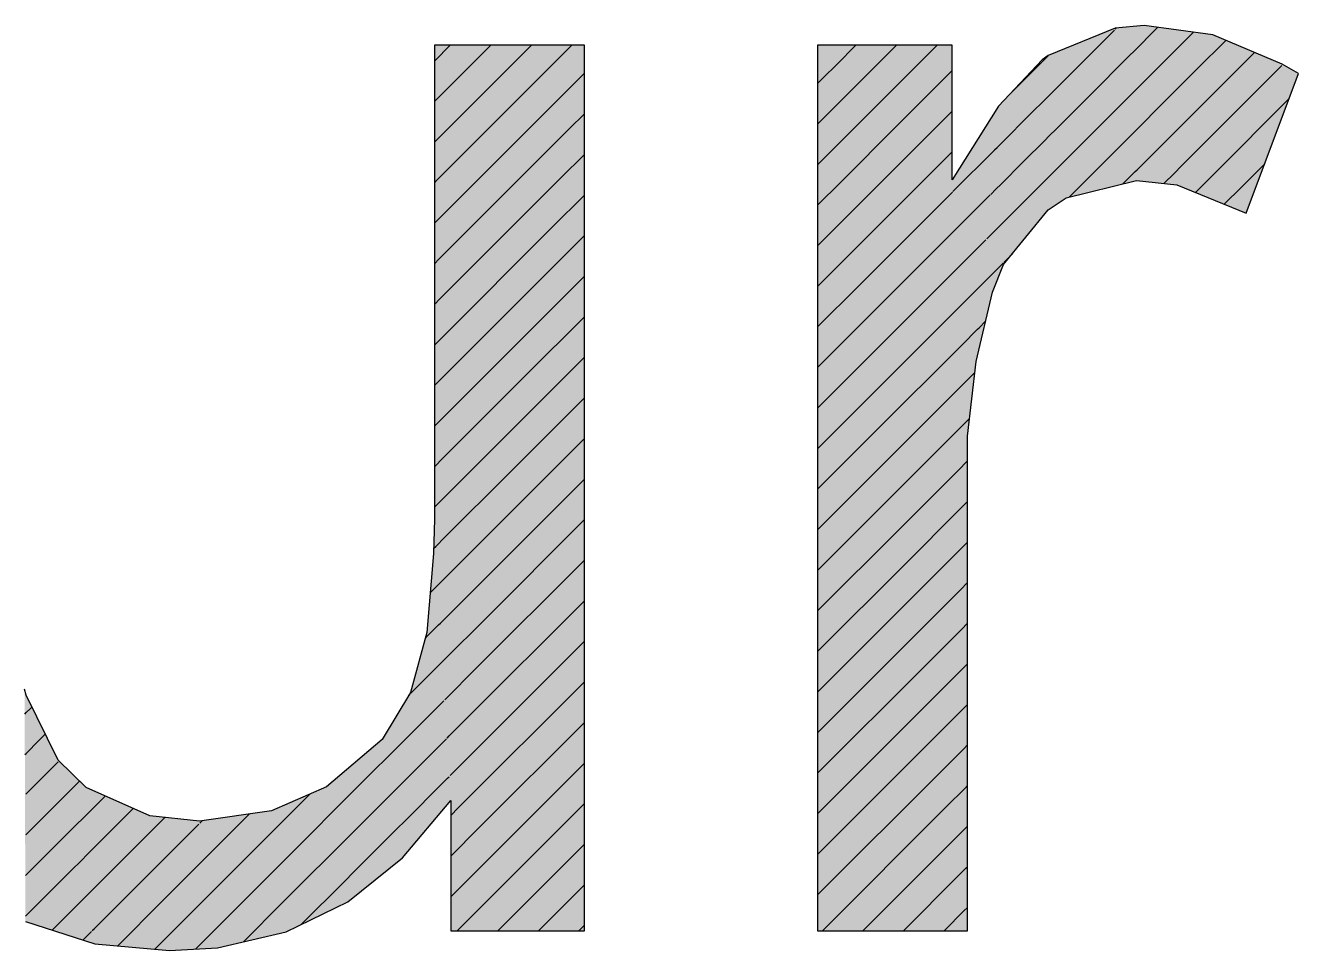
# Model space of a CAD drawing. Extents: x 0 to 13080, y 0 to 6750.
# Drawn here: x 12416.13 to 12432.77, y 1023.25 to 1035.34 of the extents above; entities that cross this region are included whole.
import ezdxf

# ---------------------------------------------------------------- set-up
doc = ezdxf.new("R2010")
doc.units = 0
doc.header["$MEASUREMENT"] = 0
doc.layers.add('MTH-CARIMBO-TXT1', color=1, linetype='CONTINUOUS')

msp = doc.modelspace()

# ---------------------------------------------------------------- linework, layer by layer
at = {"layer": 'MTH-CARIMBO-TXT1', "linetype": 'Continuous'}
for p, q in [((12429.55423, 1034.471846), (12430.360762, 1035.278378)), ((12430.370631, 1035.288246), (12430.388849, 1035.306464)), ((12430.783547, 1035.170832), (12430.926611, 1035.313897)), ((12430.873513, 1034.730469), (12431.392836, 1035.249791)), ((12421.474948, 1034.877845), (12421.677632, 1035.080528)), ((12421.486144, 1034.358711), (12422.207962, 1035.080528)), ((12421.49734, 1033.839576), (12422.738292, 1035.080528)), ((12421.508536, 1033.320442), (12423.268622, 1035.080528)), ((12426.730348, 1034.829944), (12426.980933, 1035.080528)), ((12426.995513, 1034.564779), (12427.511263, 1035.080528)), ((12427.260678, 1034.299614), (12428.041593, 1035.080528)), ((12430.435942, 1034.823228), (12430.738787, 1035.126072)), ((12430.738787, 1035.126072), (12430.783547, 1035.170832)), ((12431.684133, 1035.010758), (12431.81667, 1035.143295)), ((12429.416807, 1034.864753), (12429.49424, 1034.942186)), ((12431.569245, 1034.89587), (12431.684133, 1035.010758)), ((12431.767869, 1034.564165), (12432.190207, 1034.986502)), ((12426.552366, 1034.651962), (12426.730348, 1034.829944)), ((12427.525843, 1034.034449), (12428.239142, 1034.747748)), ((12428.96903, 1034.416976), (12429.409701, 1034.857646)), ((12430.146374, 1034.533659), (12430.435942, 1034.823228)), ((12430.96348, 1034.290105), (12431.569245, 1034.89587)), ((12431.851606, 1034.117571), (12432.548933, 1034.814898)), ((12421.519731, 1032.801308), (12423.352638, 1034.634215)), ((12423.352638, 1034.634215), (12423.431668, 1034.713244)), ((12426.479763, 1034.579359), (12426.552366, 1034.651962)), ((12430.711037, 1034.567993), (12430.873513, 1034.730469)), ((12426.629194, 1034.19846), (12426.995513, 1034.564779)), ((12429.49424, 1034.411856), (12429.55423, 1034.471846)), ((12429.613786, 1034.001072), (12430.146374, 1034.533659)), ((12430.501254, 1034.358209), (12430.711037, 1034.567993)), ((12431.401773, 1034.198068), (12431.767869, 1034.564165)), ((12421.470577, 1034.343143), (12421.486144, 1034.358711)), ((12426.706022, 1033.744957), (12427.260678, 1034.299614)), ((12429.286686, 1034.204301), (12429.437205, 1034.35482)), ((12429.437205, 1034.35482), (12429.49424, 1034.411856)), ((12429.931985, 1033.78894), (12430.501254, 1034.358209)), ((12430.683287, 1034.009913), (12430.96348, 1034.290105)), ((12432.380192, 1034.115827), (12432.641693, 1034.377328)), ((12423.238526, 1033.989772), (12423.431668, 1034.182914)), ((12426.479763, 1034.049029), (12426.629194, 1034.19846)), ((12427.791008, 1033.769284), (12428.239142, 1034.217418)), ((12428.860708, 1033.778323), (12429.286686, 1034.204301)), ((12431.053447, 1033.849742), (12431.401773, 1034.198068)), ((12431.2343, 1033.500265), (12431.851606, 1034.117571)), ((12431.935342, 1033.670977), (12432.380192, 1034.115827)), ((12421.530927, 1032.282174), (12423.238526, 1033.989772)), ((12426.782849, 1033.291455), (12427.525843, 1034.034449)), ((12429.49424, 1033.881526), (12429.613786, 1034.001072)), ((12430.566566, 1033.893191), (12430.683287, 1034.009913)), ((12421.470577, 1033.812813), (12421.49734, 1033.839576)), ((12426.859677, 1032.837953), (12427.791008, 1033.769284)), ((12428.826846, 1033.744461), (12428.860708, 1033.778323)), ((12429.163671, 1033.550957), (12429.457602, 1033.844887)), ((12429.457602, 1033.844887), (12429.49424, 1033.881526)), ((12429.673342, 1033.530297), (12429.931985, 1033.78894)), ((12429.768749, 1033.095374), (12430.566566, 1033.893191)), ((12430.655538, 1033.451833), (12431.053447, 1033.849742)), ((12423.124413, 1033.34533), (12423.431668, 1033.652584)), ((12426.479763, 1033.518699), (12426.706022, 1033.744957)), ((12428.056173, 1033.504119), (12428.239142, 1033.687088)), ((12428.248477, 1033.166092), (12428.790331, 1033.707947)), ((12428.794287, 1033.711902), (12428.826846, 1033.744461)), ((12431.418958, 1033.154593), (12431.935342, 1033.670977)), ((12426.936505, 1032.38445), (12428.056173, 1033.504119)), ((12428.877367, 1033.264653), (12429.163671, 1033.550957)), ((12429.49424, 1033.351196), (12429.673342, 1033.530297)), ((12430.470154, 1033.266449), (12430.631877, 1033.428172)), ((12430.631877, 1033.428172), (12430.655538, 1033.451833)), ((12431.143413, 1033.409378), (12431.2343, 1033.500265)), ((12432.019078, 1033.224383), (12432.211451, 1033.416756)), ((12432.211451, 1033.416756), (12432.324535, 1033.52984)), ((12421.470577, 1033.282483), (12421.508536, 1033.320442)), ((12421.542123, 1031.763039), (12423.124413, 1033.34533)), ((12426.479763, 1032.988369), (12426.782849, 1033.291455)), ((12428.809168, 1033.196453), (12428.877367, 1033.264653)), ((12429.040657, 1032.897612), (12429.477999, 1033.334955)), ((12429.477999, 1033.334955), (12429.49424, 1033.351196)), ((12431.00595, 1033.271915), (12431.143413, 1033.409378)), ((12423.010301, 1032.700887), (12423.431668, 1033.122254)), ((12427.013332, 1031.930948), (12428.242452, 1033.160067)), ((12428.27859, 1032.665875), (12428.735627, 1033.122912)), ((12428.743594, 1033.130879), (12428.809168, 1033.196453)), ((12431.795772, 1033.001077), (12432.019078, 1033.224383)), ((12421.470577, 1032.752153), (12421.519731, 1032.801308)), ((12426.479763, 1032.458039), (12426.859677, 1032.837953)), ((12428.79149, 1032.648446), (12428.894027, 1032.750982)), ((12428.894027, 1032.750982), (12429.040657, 1032.897612)), ((12421.553319, 1031.243905), (12423.010301, 1032.700887)), ((12422.896189, 1032.056445), (12423.431668, 1032.591924)), ((12427.09016, 1031.477445), (12428.25313, 1032.640415)), ((12428.25313, 1032.640415), (12428.27859, 1032.665875)), ((12428.6929, 1032.549855), (12428.79149, 1032.648446)), ((12428.308703, 1032.165659), (12428.680922, 1032.537877)), ((12421.470577, 1032.221823), (12421.530927, 1032.282174)), ((12426.479763, 1031.927709), (12426.936505, 1032.38445)), ((12428.917642, 1032.244267), (12429.025954, 1032.352579)), ((12427.166987, 1031.023943), (12428.263808, 1032.120763)), ((12428.263808, 1032.120763), (12428.308703, 1032.165659)), ((12428.642207, 1031.968832), (12428.773813, 1032.100438)), ((12428.773813, 1032.100438), (12428.910686, 1032.237312)), ((12421.564515, 1030.724771), (12422.896189, 1032.056445)), ((12422.782076, 1031.412002), (12423.431668, 1032.061594)), ((12426.479763, 1031.397379), (12427.013332, 1031.930948)), ((12428.338817, 1031.665442), (12428.626218, 1031.952843)), ((12428.626218, 1031.952843), (12428.642207, 1031.968832)), ((12421.470577, 1031.691493), (12421.542123, 1031.763039)), ((12427.243815, 1030.57044), (12428.274485, 1031.60111)), ((12428.274485, 1031.60111), (12428.338817, 1031.665442)), ((12422.667964, 1030.76756), (12423.431668, 1031.531264)), ((12426.479763, 1030.867049), (12427.09016, 1031.477445)), ((12428.591514, 1031.387809), (12428.676657, 1031.472952)), ((12421.575711, 1030.205637), (12422.782076, 1031.412002)), ((12428.36893, 1031.165225), (12428.571513, 1031.367808)), ((12428.571513, 1031.367808), (12428.591514, 1031.387809)), ((12421.470577, 1031.161163), (12421.553319, 1031.243905)), ((12428.285163, 1031.081458), (12428.36893, 1031.165225)), ((12422.553851, 1030.123117), (12423.431668, 1031.000934)), ((12426.479763, 1030.336719), (12427.166987, 1031.023943)), ((12427.320643, 1030.116938), (12428.285163, 1031.081458)), ((12421.586907, 1029.686502), (12422.667964, 1030.76756)), ((12428.399044, 1030.665009), (12428.516808, 1030.782773)), ((12428.516808, 1030.782773), (12428.536482, 1030.802447)), ((12421.470577, 1030.630833), (12421.564515, 1030.724771)), ((12428.295841, 1030.561806), (12428.399044, 1030.665009)), ((12422.439739, 1029.478675), (12423.431668, 1030.470603)), ((12426.479763, 1029.806388), (12427.243815, 1030.57044)), ((12427.39747, 1029.663435), (12428.295841, 1030.561806)), ((12421.470577, 1030.100503), (12421.575711, 1030.205637)), ((12421.598102, 1029.167368), (12422.553851, 1030.123117)), ((12426.479763, 1029.276058), (12427.320643, 1030.116938)), ((12428.306519, 1030.042154), (12428.429157, 1030.164792)), ((12428.429157, 1030.164792), (12428.462104, 1030.197739)), ((12422.325627, 1028.834232), (12423.431668, 1029.940273)), ((12427.474298, 1029.209933), (12428.306519, 1030.042154)), ((12421.470577, 1029.570173), (12421.586907, 1029.686502)), ((12426.479763, 1028.745728), (12427.39747, 1029.663435)), ((12428.317196, 1029.522501), (12428.440854, 1029.646159)), ((12421.609298, 1028.648234), (12422.439739, 1029.478675)), ((12427.551126, 1028.75643), (12428.317196, 1029.522501)), ((12422.211514, 1028.18979), (12423.431668, 1029.409943)), ((12421.470577, 1029.039843), (12421.598102, 1029.167368)), ((12426.479763, 1028.215398), (12427.474298, 1029.209933)), ((12428.327874, 1029.002849), (12428.440854, 1029.115829)), ((12427.627953, 1028.302928), (12428.327874, 1029.002849)), ((12421.620494, 1028.1291), (12422.325627, 1028.834232)), ((12422.097402, 1027.545347), (12423.431668, 1028.879613)), ((12426.479763, 1027.685068), (12427.551126, 1028.75643)), ((12421.491053, 1028.529989), (12421.609298, 1028.648234)), ((12421.460988, 1028.499924), (12421.491053, 1028.529989)), ((12427.704781, 1027.849425), (12428.338552, 1028.483197)), ((12428.338552, 1028.483197), (12428.440854, 1028.585499)), ((12421.983289, 1026.900905), (12423.431668, 1028.349283)), ((12426.479763, 1027.154738), (12427.627953, 1028.302928)), ((12421.520092, 1028.028697), (12421.620494, 1028.1291)), ((12421.63169, 1027.609966), (12422.211514, 1028.18979)), ((12421.41487, 1027.923476), (12421.489712, 1027.998318)), ((12421.489712, 1027.998318), (12421.520092, 1028.028697)), ((12427.781608, 1027.395923), (12428.34923, 1027.963544)), ((12428.34923, 1027.963544), (12428.440854, 1028.055169)), ((12421.869177, 1026.256462), (12423.431668, 1027.818953)), ((12426.479763, 1026.624408), (12427.704781, 1027.849425)), ((12421.54913, 1027.527406), (12421.63169, 1027.609966)), ((12421.376753, 1027.355029), (12421.524149, 1027.502424)), ((12421.524149, 1027.502424), (12421.54913, 1027.527406)), ((12421.642886, 1027.090831), (12422.097402, 1027.545347)), ((12427.858436, 1026.942421), (12428.359908, 1027.443892)), ((12428.359908, 1027.443892), (12428.440854, 1027.524839)), ((12421.34876, 1027.327036), (12421.376753, 1027.355029)), ((12421.755065, 1025.61202), (12423.431668, 1027.288623)), ((12426.479763, 1026.094078), (12427.781608, 1027.395923)), ((12421.578168, 1027.026114), (12421.642886, 1027.090831)), ((12421.443045, 1026.89099), (12421.558586, 1027.006531)), ((12421.558586, 1027.006531), (12421.578168, 1027.026114)), ((12426.479763, 1025.563748), (12427.858436, 1026.942421)), ((12427.935264, 1026.488918), (12428.370585, 1026.92424)), ((12428.370585, 1026.92424), (12428.440854, 1026.994509)), ((12421.160898, 1026.608843), (12421.443045, 1026.89099)), ((12421.654082, 1026.571697), (12421.983289, 1026.900905)), ((12421.783637, 1025.110262), (12423.431668, 1026.758293)), ((12421.134191, 1026.582137), (12421.156065, 1026.60401)), ((12416.185896, 1026.406813), (12416.211352, 1026.432268)), ((12421.304976, 1026.222591), (12421.509336, 1026.426951)), ((12421.509336, 1026.426951), (12421.593023, 1026.510638)), ((12421.607206, 1026.524822), (12421.654082, 1026.571697)), ((12426.479763, 1025.033418), (12427.935264, 1026.488918)), ((12428.381263, 1026.404588), (12428.440854, 1026.464179)), ((12416.115209, 1026.336126), (12416.135539, 1026.356456)), ((12416.135539, 1026.356456), (12416.185896, 1026.406813)), ((12428.012091, 1026.035416), (12428.381263, 1026.404588)), ((12421.130125, 1026.04774), (12421.304976, 1026.222591)), ((12421.665278, 1026.052563), (12421.869177, 1026.256462)), ((12422.052246, 1024.848541), (12423.431668, 1026.227963)), ((12416.133523, 1025.824109), (12416.300562, 1025.991149)), ((12416.300562, 1025.991149), (12416.385, 1026.075586)), ((12420.831273, 1025.748889), (12421.130125, 1026.04774)), ((12421.449054, 1025.836339), (12421.575627, 1025.962913)), ((12421.575627, 1025.962913), (12421.62746, 1026.014745)), ((12421.636245, 1026.02353), (12421.665278, 1026.052563)), ((12426.479763, 1024.503088), (12428.012091, 1026.035416)), ((12428.391941, 1025.884935), (12428.440854, 1025.933848)), ((12416.117159, 1025.807745), (12416.133523, 1025.824109)), ((12421.104185, 1025.49147), (12421.449054, 1025.836339)), ((12428.088919, 1025.581913), (12428.391941, 1025.884935)), ((12416.415228, 1025.575485), (12416.554927, 1025.715184)), ((12420.123203, 1025.040818), (12420.706764, 1025.624379)), ((12420.706764, 1025.624379), (12420.831273, 1025.748889)), ((12421.676473, 1025.533429), (12421.755065, 1025.61202)), ((12422.320855, 1024.58682), (12423.431668, 1025.697633)), ((12416.131506, 1025.291762), (12416.415228, 1025.575485)), ((12416.64366, 1025.273586), (12416.83208, 1025.462006)), ((12420.909841, 1025.297126), (12421.104185, 1025.49147)), ((12421.078245, 1024.9352), (12421.593132, 1025.450087)), ((12421.593132, 1025.450087), (12421.641918, 1025.498874)), ((12421.641918, 1025.498874), (12421.661897, 1025.518852)), ((12426.479763, 1023.972758), (12428.088919, 1025.581913)), ((12416.529894, 1025.15982), (12416.64366, 1025.273586)), ((12416.939361, 1025.038957), (12417.166697, 1025.266293)), ((12419.371952, 1024.819897), (12419.846323, 1025.294269)), ((12420.564393, 1024.951679), (12420.909841, 1025.297126)), ((12428.165747, 1025.128411), (12428.402619, 1025.365283)), ((12428.402619, 1025.365283), (12428.440854, 1025.403518)), ((12416.12949, 1024.759416), (12416.529894, 1025.15982)), ((12416.966982, 1024.536248), (12417.533468, 1025.102734)), ((12421.683495, 1025.01012), (12421.783637, 1025.110262)), ((12422.589463, 1024.325098), (12423.431668, 1025.167303)), ((12426.541825, 1023.504489), (12428.165747, 1025.128411)), ((12416.732392, 1024.831988), (12416.939361, 1025.038957)), ((12417.777845, 1024.816781), (12417.946837, 1024.985773)), ((12418.403823, 1024.912429), (12418.435317, 1024.943922)), ((12418.469722, 1024.447998), (12419.054035, 1025.032311)), ((12419.900282, 1024.817898), (12420.123203, 1025.040818)), ((12420.206588, 1024.593873), (12420.564393, 1024.951679)), ((12420.988408, 1024.845363), (12421.078245, 1024.9352)), ((12416.64456, 1024.744156), (12416.732392, 1024.831988)), ((12417.586658, 1024.625593), (12417.777845, 1024.816781)), ((12417.84561, 1024.354215), (12418.390953, 1024.899559)), ((12419.156923, 1024.604869), (12419.371952, 1024.819897)), ((12419.429013, 1024.346628), (12419.900282, 1024.817898)), ((12420.422023, 1024.278978), (12420.988408, 1024.845363)), ((12421.683495, 1024.47979), (12422.052246, 1024.848541)), ((12428.242574, 1024.674908), (12428.413297, 1024.845631)), ((12428.413297, 1024.845631), (12428.440854, 1024.873188)), ((12416.127473, 1024.227069), (12416.64456, 1024.744156)), ((12416.994604, 1024.033539), (12417.586658, 1024.625593)), ((12418.535621, 1023.983566), (12419.156923, 1024.604869)), ((12422.858072, 1024.063377), (12423.431668, 1024.636973)), ((12427.072155, 1023.504489), (12428.242574, 1024.674908)), ((12416.821124, 1024.39039), (12416.966982, 1024.536248)), ((12418.23094, 1024.209215), (12418.469722, 1024.447998)), ((12419.695975, 1024.08326), (12420.206588, 1024.593873)), ((12421.683495, 1023.94946), (12422.320855, 1024.58682)), ((12416.125457, 1023.694723), (12416.759226, 1024.328492)), ((12416.759226, 1024.328492), (12416.821124, 1024.39039)), ((12417.18735, 1023.695956), (12417.84561, 1024.354215)), ((12418.812482, 1023.730098), (12419.429013, 1024.346628)), ((12420.289973, 1024.146929), (12420.422023, 1024.278978)), ((12421.768854, 1023.504489), (12422.589463, 1024.325098)), ((12428.319402, 1024.221406), (12428.423974, 1024.325978)), ((12428.423974, 1024.325978), (12428.440854, 1024.342858)), ((12417.913374, 1023.89165), (12418.23094, 1024.209215)), ((12419.735112, 1023.592067), (12420.289973, 1024.146929)), ((12423.126681, 1023.801656), (12423.431668, 1024.106642)), ((12427.602485, 1023.504489), (12428.319402, 1024.221406)), ((12416.873892, 1023.912828), (12416.909856, 1023.948792)), ((12416.909856, 1023.948792), (12416.994604, 1024.033539)), ((12418.070926, 1023.518872), (12418.535621, 1023.983566)), ((12419.486074, 1023.873359), (12419.695975, 1024.08326)), ((12422.299184, 1023.504489), (12422.858072, 1024.063377)), ((12416.476167, 1023.515102), (12416.873892, 1023.912828)), ((12417.330734, 1023.309009), (12417.913374, 1023.89165)), ((12418.97334, 1023.360625), (12419.486074, 1023.873359)), ((12422.829514, 1023.504489), (12423.126681, 1023.801656)), ((12428.132815, 1023.504489), (12428.396229, 1023.767903)), ((12428.396229, 1023.767903), (12428.434652, 1023.806326)), ((12417.022225, 1023.530831), (12417.18735, 1023.695956)), ((12418.60152, 1023.519135), (12418.812482, 1023.730098)), ((12416.877632, 1023.386237), (12416.988558, 1023.497164)), ((12416.998589, 1023.507194), (12417.022225, 1023.530831)), ((12417.981138, 1023.429084), (12418.070926, 1023.518872)), ((12418.347316, 1023.264931), (12418.60152, 1023.519135)), ((12423.359844, 1023.504489), (12423.39529, 1023.539934)), ((12423.39529, 1023.539934), (12423.431668, 1023.576312)), ((12417.816404, 1023.26435), (12417.981138, 1023.429084))]:
    msp.add_line(p, q, dxfattribs=at)
for points in [[(12430.749338, 1035.338272), (12430.368326, 1035.304653), (12429.49424, 1034.946054), (12429.415797, 1034.890022), (12428.844279, 1034.284886), (12428.239142, 1033.32115), (12428.239142, 1035.080528), (12426.479763, 1035.080528), (12426.479763, 1023.504489), (12428.440854, 1023.504489), (12428.440854, 1029.567061), (12428.440854, 1029.970486), (12428.552917, 1030.945428), (12428.765835, 1031.853133), (12428.911516, 1032.211733), (12429.49424, 1032.928932), (12429.729571, 1033.085819), (12430.648482, 1033.309944), (12431.175175, 1033.253912), (12432.08288, 1032.884107), (12432.766461, 1034.710723), (12432.553542, 1034.833991), (12431.645837, 1035.215003), (12430.749338, 1035.338272)], [(12423.431668, 1035.080528), (12421.470577, 1035.080528), (12421.470577, 1028.883481), (12421.459371, 1028.435232), (12421.369721, 1027.404258), (12421.156802, 1026.619822), (12420.786997, 1026.003479), (12420.058591, 1025.387136), (12419.341392, 1025.073362), (12418.400069, 1024.938887), (12417.750107, 1025.006124), (12416.920846, 1025.37593), (12416.55104, 1025.734529), (12416.136409, 1026.586203), (12416.113997, 1026.664647)], [(12416.125203, 1023.627757), (12417.032908, 1023.336395), (12418.007851, 1023.246745), (12418.6354, 1023.280364), (12419.531898, 1023.493283), (12420.338747, 1023.885501), (12421.055946, 1024.457019), (12421.683495, 1025.207836), (12421.683495, 1023.504489), (12423.431668, 1023.504489), (12423.431668, 1035.080528)]]:
    msp.add_lwpolyline(points, dxfattribs=at)
for points in [[(12429.49424, 1034.946054), (12429.729571, 1033.085819), (12430.368326, 1035.304653)], [(12429.729571, 1033.085819), (12430.648482, 1033.309944), (12430.368326, 1035.304653)], [(12430.368326, 1035.304653), (12430.648482, 1033.309944), (12430.749338, 1035.338272)], [(12430.648482, 1033.309944), (12431.175175, 1033.253912), (12430.749338, 1035.338272)], [(12430.749338, 1035.338272), (12431.175175, 1033.253912), (12431.645837, 1035.215003)], [(12421.683495, 1025.207836), (12423.431668, 1035.080528), (12421.470577, 1035.080528)], [(12421.683495, 1025.207836), (12421.470577, 1035.080528), (12421.470577, 1028.883481)], [(12421.683495, 1025.207836), (12423.431668, 1023.504489), (12423.431668, 1035.080528)], [(12428.239142, 1033.32115), (12428.239142, 1035.080528), (12426.479763, 1035.080528)], [(12428.239142, 1033.32115), (12426.479763, 1035.080528), (12428.440854, 1023.504489)], [(12428.440854, 1023.504489), (12426.479763, 1035.080528), (12426.479763, 1023.504489)], [(12431.175175, 1033.253912), (12432.08288, 1032.884107), (12431.645837, 1035.215003)], [(12431.645837, 1035.215003), (12432.08288, 1032.884107), (12432.553542, 1034.833991)], [(12429.415797, 1034.890022), (12429.49424, 1032.928932), (12429.49424, 1034.946054)], [(12429.49424, 1032.928932), (12429.729571, 1033.085819), (12429.49424, 1034.946054)], [(12428.844279, 1034.284886), (12428.911516, 1032.211733), (12429.415797, 1034.890022)], [(12428.911516, 1032.211733), (12429.49424, 1032.928932), (12429.415797, 1034.890022)], [(12432.08288, 1032.884107), (12432.766461, 1034.710723), (12432.553542, 1034.833991)], [(12428.239142, 1033.32115), (12428.440854, 1029.970486), (12428.844279, 1034.284886)], [(12428.844279, 1034.284886), (12428.440854, 1029.970486), (12428.552917, 1030.945428)], [(12428.552917, 1030.945428), (12428.765835, 1031.853133), (12428.844279, 1034.284886)], [(12428.765835, 1031.853133), (12428.911516, 1032.211733), (12428.844279, 1034.284886)], [(12428.239142, 1033.32115), (12428.440854, 1023.504489), (12428.440854, 1029.970486)], [(12428.440854, 1029.970486), (12428.440854, 1023.504489), (12428.440854, 1029.567061)], [(12421.683495, 1025.207836), (12421.470577, 1028.883481), (12421.459371, 1028.435232)], [(12421.683495, 1025.207836), (12421.459371, 1028.435232), (12421.369721, 1027.404258)], [(12421.683495, 1025.207836), (12421.369721, 1027.404258), (12421.156802, 1026.619822)], [(12416.113997, 1026.664647), (12416.125203, 1023.627757), (12416.136409, 1026.586203)], [(12420.786997, 1026.003479), (12421.055946, 1024.457019), (12421.156802, 1026.619822)], [(12421.683495, 1025.207836), (12421.156802, 1026.619822), (12421.055946, 1024.457019)], [(12416.136409, 1026.586203), (12416.125203, 1023.627757), (12417.032908, 1023.336395)], [(12416.136409, 1026.586203), (12417.032908, 1023.336395), (12416.55104, 1025.734529)], [(12420.058591, 1025.387136), (12420.338747, 1023.885501), (12420.786997, 1026.003479)], [(12420.338747, 1023.885501), (12421.055946, 1024.457019), (12420.786997, 1026.003479)], [(12416.55104, 1025.734529), (12417.032908, 1023.336395), (12416.920846, 1025.37593)], [(12416.920846, 1025.37593), (12417.032908, 1023.336395), (12417.750107, 1025.006124)], [(12419.341392, 1025.073362), (12419.531898, 1023.493283), (12420.058591, 1025.387136)], [(12419.531898, 1023.493283), (12420.338747, 1023.885501), (12420.058591, 1025.387136)], [(12421.683495, 1025.207836), (12421.683495, 1023.504489), (12423.431668, 1023.504489)], [(12417.032908, 1023.336395), (12418.007851, 1023.246745), (12417.750107, 1025.006124)], [(12417.750107, 1025.006124), (12418.007851, 1023.246745), (12418.400069, 1024.938887)], [(12418.007851, 1023.246745), (12418.6354, 1023.280364), (12418.400069, 1024.938887)], [(12418.400069, 1024.938887), (12418.6354, 1023.280364), (12419.341392, 1025.073362)], [(12418.6354, 1023.280364), (12419.531898, 1023.493283), (12419.341392, 1025.073362)]]:
    msp.add_solid(points, dxfattribs=at)

doc.saveas('drawing.dxf')
